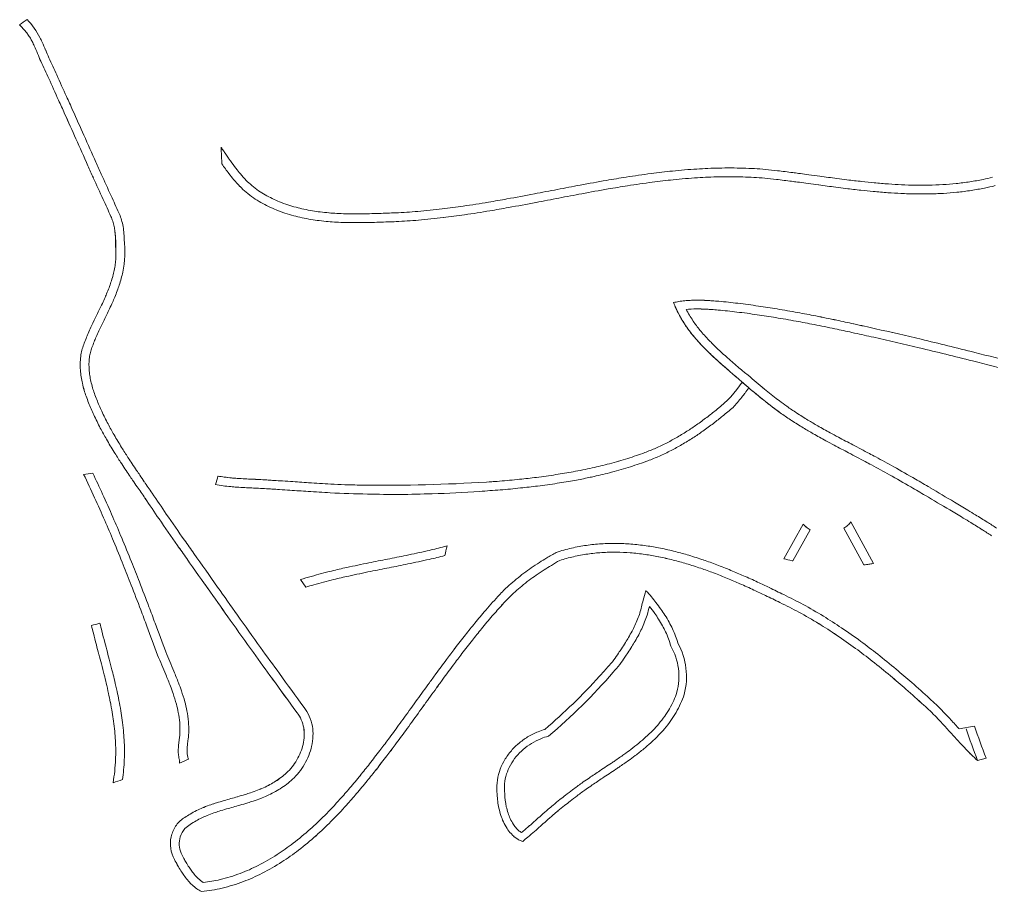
# Model space of a CAD drawing. Header units: millimetres. Extents: x 2241 to 3247, y -916 to -339.
# Drawn here: x 2241 to 2884, y -916 to -339 of the extents above; entities that cross this region are included whole.
import ezdxf

# ---------------------------------------------------------------- set-up
doc = ezdxf.new("R2010")
doc.units = ezdxf.units.MM
doc.layers.add('EDGE', color=18, linetype='Continuous', lineweight=0, true_color=0x000000)

msp = doc.modelspace()

# ---------------------------------------------------------------- linework, layer by layer
at = {"layer": 'EDGE', "lineweight": 0}
for p, q in [((2245.14, -346.86), (2241.09, -342.63)), ((2304.28, -479.16), (2304.66, -482.96)), ((2304.66, -482.96), (2304.9, -497)), ((2872.9, -806.54), (2862.88, -808.4)), ((2875.14, -829.34), (2880.8, -827.88))]:
    msp.add_line(p, q, dxfattribs=at)
at = {"layer": 'EDGE'}
for p, q in [((2770.78, -442.74), (2761.81, -441.53)), ((2761.5, -447.34), (2770, -448.49)), ((2720.99, -572.69), (2723.26, -574.4)), ((2741.87, -589.78), (2744.06, -591.44)), ((2759.67, -672.89), (2746.9, -695.82)), ((2806.31, -699.04), (2791.27, -671.49)), ((2764.41, -676.72), (2752.96, -697.27)), ((2800, -700), (2786.73, -675.7)), ((2427.16, -709.67), (2430.69, -714.64)), ((2347.12, -829.3), (2347.06, -831.11))]:
    msp.add_line(p, q, dxfattribs=at)
at = {"layer": 'EDGE', "lineweight": 0}
for centre, radius, start, end in [((2047.36, -67.73), 336.3, 305.17316, 306.23398), ((2208.93, -374.43), 51.39, 27.13266, 43.60181), ((2221.08, -366.64), 31.14, 34.57283, 39.4147), ((2214.38, -371.25), 39.27, 30.26151, 34.57283), ((2214.38, -371.25), 39.28, 30.26044, 34.57221), ((2208.93, -374.43), 45.59, 27.13266, 30.26151), ((2208.93, -374.44), 45.59, 27.13191, 30.26044), ((2186.69, -385.83), 70.58, 24.6181, 27.13266), ((2186.68, -385.83), 70.59, 24.61763, 27.13191), ((2186.69, -385.83), 76.38, 24.6181, 27.13266), ((2138.9, -407.73), 123.14, 22.01835, 24.6181), ((2138.89, -407.73), 123.16, 22.01841, 24.61763), ((2138.9, -407.73), 128.94, 22.01835, 24.6181), ((2390.18, -306.08), 142.11, 202.02865, 204.18874), ((2389.2, -306.51), 146.85, 202.01835, 204.19833), ((2389.2, -306.51), 146.84, 202.01841, 204.19833), ((-122.42, -1464), 2618.67, 24.49807, 24.77336), ((-122.42, -1464), 2624.47, 24.49807, 24.77228), ((-1395.32, -2044.04), 4017.5, 24.27582, 24.49807), ((-1395.3, -2044.03), 4017.48, 24.27582, 24.49807), ((-1395.3, -2044.03), 4023.28, 24.27582, 24.49807), ((-2191.18, -2402.98), 4890.56, 24.15966, 24.27582), ((-2191.14, -2402.96), 4890.51, 24.15966, 24.27582), ((-2191.14, -2402.96), 4896.31, 24.15966, 24.27582), ((-12850.66, -7184.52), 16573.35, 24.096565, 24.159662), ((-12850.55, -7184.48), 16573.23, 24.096565, 24.159663), ((-12850.55, -7184.48), 16579.03, 24.096565, 24.159663), ((25929.09, 10159.71), 25908.31, 204.096565, 204.139586), ((25929.29, 10159.8), 25908.53, 204.096565, 204.139585), ((25929.29, 10159.8), 25902.73, 204.096565, 204.139585), ((7026.37, 1688.43), 5194.17, 204.13959, 204.23567), ((7026.4, 1688.45), 5194.21, 204.13959, 204.23567), ((7026.4, 1688.45), 5188.41, 204.13959, 204.23567), ((6350.35, 1384.11), 4452.82, 204.23567, 204.43788), ((6350.37, 1384.12), 4452.84, 204.23567, 204.43788), ((6350.37, 1384.12), 4447.04, 204.23567, 204.43788), ((4840.17, 697.86), 2788.23, 204.43788, 204.69396), ((4840.17, 697.86), 2794.02, 204.43788, 204.69316), ((2274.13, -481.55), 30.08, 17.55877, 23.89047), ((2274.13, -481.55), 35.88, 17.5579, 23.95823), ((2267.75, -483.57), 36.77, 11.83278, 17.55877), ((2267.75, -483.57), 36.77, 11.83126, 17.5579), ((2262.48, -484.68), 42.16, 7.51956, 11.83278), ((2262.47, -484.68), 42.16, 7.51891, 11.83126), ((2267.75, -483.57), 42.57, 11.83126, 17.5579), ((2262.47, -484.68), 47.96, 0.28777, 11.83126), ((2243.54, -487.18), 61.27, 3.94167, 7.51891), ((2229.31, -488.16), 75.53, 1.77855, 3.94167), ((2143.51, -490.82), 161.37, 0.29874, 1.77855), ((2242.41, -492.27), 68.47, 348.22727, 6.57047), ((1883, -492.18), 421.88, 359.8221, 0.29874), ((2527.21, -494.18), 222.33, 179.8221, 180.72655), ((2242.41, -492.27), 62.68, 348.22542, 352.0401), ((2242.41, -492.27), 62.68, 348.22727, 352.04108), ((2248.19, -493.08), 56.84, 352.0401, 356.04595), ((2238.07, -491.36), 67.11, 344.90631, 348.22542), ((2238.07, -491.37), 67.11, 344.90836, 348.22727), ((2238.07, -491.37), 72.91, 344.90836, 348.22727), ((2216.2, -484.95), 89.91, 339.46428, 341.87611), ((2216.21, -484.96), 89.9, 339.46611, 341.87826), ((2225.13, -487.87), 80.52, 341.87611, 344.90631), ((2225.13, -487.88), 80.51, 341.87826, 344.90836), ((2225.13, -487.88), 86.31, 341.87826, 344.90836), ((2168.89, -466.4), 140.74, 335.91409, 337.37249), ((2168.86, -466.38), 140.77, 335.91298, 337.37098), ((2188.62, -474.62), 119.36, 337.37098, 339.46428), ((2188.65, -474.63), 119.33, 337.37249, 339.46611), ((2188.65, -474.63), 125.13, 337.37249, 339.46611), ((2216.21, -484.96), 95.7, 339.46611, 341.87826), ((2088.89, -430.63), 228.37, 334.76922, 335.91409), ((2088.81, -430.6), 228.46, 334.76851, 335.91298), ((2088.89, -430.63), 234.17, 334.76922, 335.91409), ((2168.89, -466.4), 146.53, 335.91409, 337.37249), ((2686.24, -578.92), 53.97, 99.34497, 103.18629), ((2737.47, -502.03), 68.04, 200.96219, 208.02904), ((3135.76, -317.96), 506.68, 204.28843, 204.76734), ((2687.81, -588.48), 63.66, 95.80807, 99.34497), ((2687.81, -588.48), 63.66, 95.80721, 99.3445), ((2688.49, -595.14), 70.36, 92.92425, 95.80807), ((2688.49, -595.15), 70.36, 92.92343, 95.80721), ((2689.5, -614.86), 90.1, 90.37594, 92.92425), ((2689.5, -614.87), 90.1, 90.37518, 92.92343), ((2689.59, -628.68), 103.92, 88.49182, 90.37594), ((2689.59, -628.69), 103.93, 88.49134, 90.37518), ((2688.32, -676.61), 151.87, 86.93326, 88.49182), ((2688.32, -676.63), 151.88, 86.93303, 88.49134), ((2686.48, -710.97), 186.28, 86.01376, 86.93326), ((2686.48, -710.99), 186.29, 86.01367, 86.93303), ((2669.31, -957.36), 433.26, 85.41085, 86.01376), ((2669.31, -957.38), 433.28, 85.41085, 86.01367), ((2656.65, -1023.05), 499.81, 83.11468, 84.56613), ((2656.65, -1023.05), 499.81, 83.11488, 84.56613), ((2646.62, -1106.13), 583.49, 81.77134, 83.11468), ((2646.62, -1106.11), 583.47, 81.77172, 83.11488), ((1895.57, -339.53), 442.08, 333.71292, 334.76851), ((1895.84, -339.67), 441.77, 333.71281, 334.76922), ((1895.84, -339.67), 447.57, 333.71281, 334.76922), ((2790.24, -477.38), 126.16, 204.76734, 205.72712), ((2770.92, -486.68), 104.71, 205.72712, 207.65927), ((2689.5, -614.87), 84.31, 90.37518, 94.89398), ((2749.01, -495.88), 75.32, 207.6736, 214.3105), ((2689.59, -628.69), 98.13, 89.17405, 90.37518), ((2689.59, -628.69), 98.13, 88.49134, 89.17405), ((2688.32, -676.63), 146.08, 86.93303, 88.49134), ((2686.48, -710.99), 180.49, 86.01367, 86.93303), ((2669.31, -957.38), 427.48, 85.41658, 86.01367), ((2656.65, -1023.05), 494.01, 83.11468, 84.56117), ((2646.62, -1106.13), 577.69, 81.77134, 83.11468), ((2639.05, -1158.45), 636.36, 80.64655, 81.77172), ((2639.05, -1158.48), 636.38, 80.64615, 81.77134), ((2615.58, -1300.92), 780.75, 79.63075, 80.64655), ((2615.57, -1300.98), 780.8, 79.63035, 80.64615), ((2598.28, -1395.48), 876.88, 78.83315, 79.63075), ((2598.27, -1395.55), 876.95, 78.83288, 79.63035), ((2595.42, -685.23), 338.5, 153.71292, 155.09154), ((2595.54, -685.29), 338.63, 153.71281, 155.091), ((2595.54, -685.29), 332.83, 153.71281, 155.091), ((2749.01, -495.88), 81.12, 208.02904, 214.50052), ((2737.21, -504.35), 66.65, 207.65927, 210.08106), ((2736.05, -505.02), 65.32, 210.08106, 214.11208), ((2749.01, -495.88), 75.32, 214.3105, 214.50052), ((2758.01, -489.7), 86.25, 214.50052, 219.5059), ((2639.05, -1158.48), 630.59, 80.64615, 81.77134), ((2615.57, -1300.98), 775, 79.63035, 80.64615), ((2598.27, -1395.55), 871.15, 78.83288, 79.63035), ((2540.42, -1688.59), 1175.65, 78.14432, 78.83315), ((2540.4, -1688.68), 1175.73, 78.14417, 78.83288), ((2496.03, -1900.06), 1391.73, 77.67223, 78.14432), ((2496.01, -1900.16), 1391.83, 77.67217, 78.14417), ((2404.14, -598.15), 128.32, 156.40023, 158.02349), ((2404.15, -598.15), 128.33, 156.39963, 158.02291), ((2467.47, -625.81), 197.42, 155.09154, 156.40023), ((2467.5, -625.83), 197.46, 155.091, 156.39963), ((2467.5, -625.83), 191.66, 155.091, 156.39963), ((2749.81, -495.7), 81.93, 214.11208, 217.71102), ((2758.01, -489.7), 92.05, 214.50052, 219.5059), ((2758.64, -488.87), 93.1, 217.71102, 220.47965), ((2786.41, -466.29), 123.05, 219.5059, 223.73616), ((2540.4, -1688.68), 1169.94, 78.14417, 78.83288), ((2496.01, -1900.16), 1386.03, 77.67217, 78.14417), ((2293.19, -2828.21), 2335.98, 77.62519, 77.67217), ((2293.19, -2828.21), 2341.78, 77.3083, 77.67217), ((2293.2, -2828.15), 2341.71, 77.3083, 77.67223), ((2293.19, -2828.21), 2335.98, 77.30834, 77.62519), ((2265.87, -2941.81), 2458.61, 76.54921, 77.26894), ((2265.87, -2941.8), 2458.59, 76.54931, 77.26894), ((2387.24, -591.33), 110.1, 158.02291, 160.28101), ((2387.24, -591.32), 110.09, 158.02349, 160.28135), ((2387.24, -591.33), 104.3, 158.02291, 160.28101), ((2404.15, -598.15), 122.53, 156.39963, 158.02291), ((2786.41, -466.29), 128.85, 219.5059, 223.73616), ((2784.01, -467.22), 126.45, 220.47965, 222.85521), ((2800.39, -452.02), 148.79, 222.85521, 225.4736), ((2806.3, -447.25), 150.58, 223.73616, 226.48548), ((2265.87, -2941.8), 2452.79, 76.54931, 77.26889), ((2036.44, -3901.08), 3444.93, 75.94137, 76.54931), ((2036.38, -3901.33), 3445.19, 75.94121, 76.54921), ((2321.94, -567.01), 40.6, 166.86856, 173.02211), ((2321.94, -567.01), 40.6, 166.86856, 173.02401), ((2363.38, -582.77), 84.74, 160.28135, 162.8549), ((2321.94, -567.01), 34.8, 167.19613, 173.02401), ((2363.38, -582.77), 78.94, 160.28101, 162.70435), ((2806.3, -447.25), 156.38, 223.73616, 226.48548), ((2859.51, -391.92), 233.11, 225.4736, 227.56548), ((2891.73, -357.27), 274.66, 226.48548, 228.53836), ((2036.44, -3901.08), 3439.13, 75.94137, 76.54931), ((1860.1, -4605.28), 4170.87, 75.55707, 75.94137), ((1859.99, -4605.71), 4171.31, 75.55697, 75.94121), ((2326.19, -567.54), 44.89, 173.02211, 178.87419), ((2326.2, -567.54), 44.89, 173.02401, 178.87777), ((2326.2, -567.54), 39.09, 173.02401, 178.87777), ((2891.73, -357.27), 280.46, 226.48548, 228.53836), ((2888.76, -359.92), 276.46, 227.56548, 228.58592), ((2964.78, -274.59), 384.99, 228.53836, 229.05886), ((3263.67, 69.95), 841.1, 229.05886, 229.41243), ((1860.1, -4605.28), 4165.07, 75.55707, 75.94137), ((2329.36, -567.6), 48.06, 178.87419, 183.99561), ((2329.37, -567.6), 48.06, 178.87777, 183.99874), ((2337.63, -567.02), 56.34, 183.99561, 188.72528), ((2337.63, -567.02), 56.35, 183.99874, 188.72798), ((2329.37, -567.6), 42.26, 178.87777, 183.99874), ((2337.63, -567.02), 50.55, 183.99874, 188.72798), ((3519.75, 355.44), 1230.33, 228.58592, 229.06962), ((2964.78, -274.59), 390.79, 228.53836, 229.05886), ((3263.67, 69.95), 846.9, 229.05886, 229.41243), ((4326.84, 1310.92), 2475.22, 229.41243, 229.51377), ((2063.69, -1340.18), 1010.49, 49.42234, 49.51377), ((2342.74, -566.24), 61.51, 188.72528, 192.70181), ((2342.74, -566.23), 61.52, 188.72798, 192.70379), ((2342.74, -566.23), 55.72, 188.72798, 192.70379), ((2354.79, -563.52), 68.07, 192.70379, 196.33196), ((2655.76, -537.3), 75.98, 308.26209, 326.77622), ((4326.84, 1310.92), 2481.02, 229.41243, 229.51377), ((5779, 2960.8), 4678.83, 229.06962, 229.158), ((3255.09, 41.15), 819.49, 229.158, 229.36917), ((3053.66, -195.43), 508.77, 228.91702, 230.52515), ((3053.66, -195.43), 502.77, 228.91702, 230.52515), ((2354.79, -563.52), 73.86, 192.70181, 196.3306), ((2354.79, -563.52), 73.87, 192.70379, 196.33196), ((2361.78, -561.47), 81.15, 196.3306, 199.33848), ((2361.78, -561.47), 81.15, 196.33196, 199.33909), ((2361.78, -561.47), 75.35, 196.33196, 199.33909), ((2535.3, -450.36), 230.28, 323.85329, 324.91312), ((3188.79, -36.12), 717.67, 229.36917, 229.82653), ((3012.59, -244.82), 444.55, 229.82653, 230.40764), ((2947.4, -323.64), 336.26, 230.40764, 232.32198), ((2377.92, -555.81), 98.25, 199.33848, 202.07195), ((2377.92, -555.81), 98.25, 199.33909, 202.07195), ((2377.92, -555.81), 92.45, 199.33909, 202.07677), ((2438.63, -531.67), 157.79, 201.9145, 204.97472), ((2645.17, -531.34), 93.78, 319.25501, 322.09635), ((2630.1, -519.61), 112.88, 322.09635, 323.85329), ((2947.4, -323.64), 342.26, 230.40764, 232.32198), ((2935.96, -338.34), 323.64, 230.52515, 231.57315), ((2866.87, -428.16), 204.31, 233.05026, 234.74368), ((2438.63, -531.67), 163.59, 201.91736, 204.97472), ((2470.48, -516.83), 192.92, 204.97472, 207.74863), ((2545.94, -404.2), 248.52, 307.38526, 309.14052), ((2545.94, -404.21), 248.51, 307.38515, 309.14047), ((2506.03, -355.17), 317.54, 309.14047, 310.75414), ((2664.54, -548.03), 68.21, 315.6575, 319.25501), ((2906.61, -375.33), 276.42, 231.57315, 233.05026), ((2868.94, -425.25), 213.88, 232.32198, 234.74368), ((2866.87, -428.16), 210.31, 233.05026, 234.74368), ((2866.51, -428.68), 203.68, 234.74368, 236.93415), ((2470.48, -516.83), 198.72, 204.97472, 207.74863), ((2560.04, -422.66), 225.29, 305.24115, 307.38526), ((2560.04, -422.66), 225.29, 305.24091, 307.38515), ((2545.94, -404.21), 254.31, 307.38515, 309.14047), ((2866.51, -428.68), 209.68, 234.74368, 236.93415), ((2900.17, -376.98), 271.37, 236.93415, 238.85957), ((2900.17, -376.98), 265.37, 236.93415, 238.85957), ((2922.92, -339.32), 309.37, 238.85957, 240.25333), ((2492, -505.51), 223.04, 207.74863, 209.93171), ((2492, -505.51), 217.24, 207.74863, 209.93171), ((2589.18, -464.92), 173.95, 300.14294, 302.89643), ((2589.18, -464.92), 173.95, 300.14256, 302.89604), ((2581.33, -452.8), 188.39, 302.89643, 305.24115), ((2581.33, -452.8), 188.39, 302.89604, 305.24091), ((2560.04, -422.66), 231.08, 305.24091, 307.38515), ((2922.92, -339.32), 315.37, 238.85957, 240.25333), ((3004.6, -196.4), 473.99, 240.25333, 241.38308), ((2558.45, -467.25), 299.72, 209.93171, 211.81494), ((2558.45, -467.25), 299.72, 209.93177, 211.81504), ((2558.45, -467.25), 293.92, 209.93171, 211.81494), ((2600.85, -485.02), 150.71, 297.18465, 300.14294), ((2600.85, -485.02), 150.7, 297.18431, 300.14256), ((2589.18, -464.92), 179.75, 300.14256, 302.89604), ((2581.33, -452.8), 194.19, 302.89604, 305.24091), ((3004.6, -196.4), 479.99, 240.25333, 241.38308), ((3057.24, -99.91), 583.9, 241.38308, 241.99124), ((3615.75, 950.1), 1773.2, 241.99124, 242.34142), ((2605.9, -437.81), 349.75, 211.81494, 213.10218), ((2610.77, -506.16), 127.35, 290.297, 293.83181), ((2605.02, -493.14), 141.57, 293.83199, 297.18465), ((2605.02, -493.15), 141.57, 293.83181, 297.18431), ((2600.85, -485.02), 156.5, 297.18431, 300.14256), ((3057.24, -99.91), 589.9, 241.38308, 241.99124), ((3615.75, 950.1), 1779.2, 241.99124, 242.34142), ((783.97, -4453.13), 4327.11, 62.1778, 62.34142), ((2605.9, -437.81), 355.55, 211.81494, 213.10218), ((2605.9, -437.81), 355.56, 211.81504, 213.10224), ((2809.14, -305.31), 592.37, 213.10218, 214.0946), ((2562.57, -372.3), 269.65, 284.81593, 287.51184), ((2562.58, -372.31), 269.65, 284.81614, 287.51196), ((2572.63, -404.16), 236.25, 287.51196, 290.39207), ((2610.77, -506.16), 133.15, 290.29908, 293.83181), ((2605.02, -493.15), 147.37, 293.83181, 297.18431), ((783.97, -4453.13), 4321.11, 62.1778, 62.34142), ((2496.04, -1208.94), 658.87, 61.75688, 62.1778), ((2441.91, -1309.71), 773.27, 60.75283, 61.75688), ((2809.14, -305.31), 598.17, 213.10218, 214.0946), ((2809.15, -305.31), 598.18, 213.10224, 214.09463), ((2545.11, -297.51), 346.47, 280.38266, 282.50241), ((2545.11, -297.51), 346.46, 280.38284, 282.50261), ((2557.15, -351.79), 290.87, 282.50241, 284.81593), ((2557.15, -351.79), 290.86, 282.50261, 284.81614), ((2562.57, -372.3), 275.45, 284.81593, 287.51184), ((2572.63, -404.16), 242.04, 287.51184, 290.39094), ((2496.04, -1208.94), 652.87, 61.75688, 62.1778), ((2441.91, -1309.71), 767.27, 60.75283, 61.75688), ((2259, -1636.35), 1147.63, 59.92971, 60.75283), ((2981.16, -188.87), 805.89, 214.0946, 214.37115), ((2981.17, -188.86), 805.91, 214.09463, 214.37117), ((2981.16, -188.87), 800.09, 214.0946, 214.37115), ((3543.74, 195.92), 1481.69, 214.37115, 214.57471), ((3739.89, -1074.21), 1434.32, 162.43002, 162.65977), ((2395.18, -499.75), 143.3, 260.88265, 266.03098), ((2388.45, -555.88), 86.75, 259.40467, 262.15693), ((2392.86, -523.87), 119.06, 262.15693, 264.50619), ((2395.18, -499.75), 143.29, 264.50619, 266.03083), ((2403.97, -373.1), 270.25, 266.03098, 267.14112), ((2403.97, -373.12), 270.23, 266.03083, 267.14103), ((2416.84, -115.33), 528.34, 267.14112, 267.63176), ((2416.84, -115.41), 528.26, 267.14103, 267.63175), ((2362.71, -1424.19), 781.64, 87.30012, 87.63176), ((2362.71, -1424.32), 781.77, 87.30016, 87.63175), ((2492.83, 120.52), 767.9, 274.93164, 275.92498), ((2492.83, 120.52), 767.9, 274.93164, 275.92501), ((2515.52, -98.05), 548.15, 275.92498, 277.10069), ((2515.52, -98.05), 548.15, 275.92501, 277.10075), ((2523.79, -164.5), 481.19, 277.10069, 278.64718), ((2523.79, -164.51), 481.18, 277.10075, 278.64729), ((2538.69, -262.46), 382.1, 278.64718, 280.38266), ((2538.69, -262.47), 382.09, 278.64729, 280.38284), ((2545.11, -297.51), 352.27, 280.38266, 281.93395), ((2545.11, -297.51), 352.27, 281.93395, 282.50241), ((2557.15, -351.79), 296.67, 282.50241, 284.81593), ((2259, -1636.35), 1141.63, 59.92971, 60.75283), ((2130.03, -1859.11), 1405.03, 59.47326, 59.92971), ((3543.74, 195.92), 1487.49, 214.37115, 214.57471), ((3543.76, 195.94), 1487.51, 214.37117, 214.57471), ((4621.25, 938.54), 2796.11, 214.57471, 214.66871), ((4621.29, 938.58), 2796.17, 214.57471, 214.66871), ((4621.25, 938.54), 2790.31, 214.57471, 214.66871), ((-1755.96, -3472.09), 4963.55, 34.61513, 34.66871), ((2388.45, -555.88), 92.55, 258.97289, 262.15693), ((2392.86, -523.87), 124.86, 262.15693, 264.50619), ((2395.18, -499.75), 149.09, 264.50619, 266.03083), ((2403.97, -373.12), 276.03, 266.03083, 267.14103), ((2416.84, -115.41), 534.06, 267.14103, 267.63175), ((2362.71, -1424.32), 775.97, 87.30016, 87.63175), ((2384.38, -964.66), 315.8, 86.34988, 87.30016), ((2384.38, -964.65), 321.59, 86.34984, 87.30012), ((2384.38, -964.66), 321.6, 86.34988, 87.30016), ((2394.92, -799.41), 150.21, 84.95167, 86.34988), ((2394.92, -799.41), 156.01, 84.98549, 86.34988), ((2353.82, -1608.51), 966.07, 86.45663, 86.75181), ((2295.4, -2551.99), 1911.35, 86.24679, 86.45663), ((2295.4, -2552.01), 1911.38, 86.24678, 86.45663), ((2148.18, -4796.26), 4160.45, 86.16431, 86.24679), ((2148.16, -4796.46), 4160.65, 86.16431, 86.24678), ((2692.19, 3317.84), 3971.87, 266.16431, 266.2507), ((2692.18, 3317.62), 3971.65, 266.16431, 266.25071), ((2524.66, 761.41), 1409.96, 266.2507, 266.84528), ((2524.66, 761.41), 1409.96, 266.25071, 266.84526), ((2478.58, -74.74), 572.54, 266.84528, 267.77834), ((2474.43, -181.58), 465.62, 267.77834, 269.39375), ((2480.98, 514.7), 1161.92, 269.43424, 273.41772), ((2616.31, -1487.8), 845.22, 93.89811, 94.48239), ((2616.31, -1487.79), 845.21, 93.89811, 94.36186), ((2492.83, 120.52), 773.7, 274.92776, 275.92498), ((2515.52, -98.05), 553.95, 275.92498, 277.10069), ((2523.79, -164.5), 486.98, 277.10069, 278.64718), ((2538.69, -262.46), 387.9, 278.64718, 280.38266), ((2130.03, -1859.11), 1399.03, 59.47326, 59.92971), ((839.8, -4047.16), 3945.16, 59.20124, 59.47326), ((-1755.96, -3472.09), 4957.75, 34.61569, 34.66871), ((-1755.93, -3472.07), 4957.72, 34.61569, 34.66871), ((3360.96, 34.62), 1245.59, 213.6585, 214.42489), ((3360.95, 34.61), 1245.59, 213.6585, 214.42485), ((3360.95, 34.61), 1239.79, 213.65626, 214.42485), ((2353.82, -1608.51), 960.27, 86.45663, 86.75718), ((2295.4, -2552.01), 1905.58, 86.24678, 86.45663), ((2148.16, -4796.46), 4154.85, 86.16431, 86.24678), ((2692.18, 3317.62), 3977.45, 266.16431, 266.25071), ((2524.66, 761.41), 1415.75, 266.25071, 266.84526), ((2478.58, -74.73), 578.35, 266.84526, 269.28583), ((2489.67, -39.02), 614.28, 268.29287, 272.29057), ((2499.41, -12.83), 640.16, 271.32569, 274.1392), ((2418.14, 1110.24), 1766.16, 274.1392, 274.36186), ((2616.31, -1487.79), 839.41, 93.89455, 94.36186), ((839.8, -4047.16), 3939.16, 59.20124, 59.47326), ((1598.93, -2773.63), 2462.54, 58.95713, 59.20124), ((4002.01, 473.96), 2016.95, 214.42485, 215.02622), ((1598.93, -2773.63), 2456.54, 58.95713, 59.20124), ((2476.9, -1314.93), 754.01, 58.51653, 58.95713), ((2476.9, -1314.93), 760.01, 58.51653, 58.95713), ((2548.47, -1198.06), 622.96, 57.68101, 58.51653), ((4002.01, 473.96), 2022.75, 214.42485, 215.02622), ((4002.09, 474.02), 2022.85, 214.42489, 215.02628), ((2548.47, -1198.06), 616.96, 57.68101, 58.51653), ((2663.1, -1016.87), 408.56, 56.64664, 57.68101), ((2663.1, -1016.87), 402.56, 56.64664, 57.68101), ((4195.72, 609.73), 2259.3, 215.02628, 215.29812), ((4195.58, 609.63), 2259.13, 215.02622, 215.2981), ((4195.58, 609.63), 2253.34, 215.02622, 215.2981), ((2427.64, -323.69), 376.27, 282.79425, 284.36651), ((2535.4, -736.4), 50.31, 102.9411, 106.62503), ((2866.3, -774.75), 353.15, 165.6745, 166.74589), ((2633.6, -807.34), 121.56, 98.1564, 102.89298), ((2634.07, -810.56), 124.82, 93.67249, 98.1564), ((2634.73, -820.87), 135.14, 89.37143, 93.67249), ((2634.65, -828.02), 142.29, 85.50523, 89.37143), ((2633.2, -846.48), 160.81, 81.87736, 85.50523), ((2631.57, -857.89), 172.33, 78.73243, 81.87736), ((14197.69, 7691.03), 14508.47, 215.298104, 215.405453), ((2224.29, 631.05), 1352.48, 281.10092, 281.6299), ((2354.48, -1.52), 706.64, 281.6299, 282.79425), ((2427.64, -323.69), 382.07, 282.79425, 284.38424), ((2738.11, -940.44), 286.36, 119.68205, 121.12118), ((2632.98, -804.6), 118.75, 102.89298, 107.98725), ((2632.98, -804.6), 112.95, 102.89175, 107.68818), ((2632.98, -804.6), 112.95, 102.89298, 107.68818), ((2633.6, -807.34), 115.76, 98.1564, 102.89298), ((2634.07, -810.56), 119.02, 93.67249, 98.1564), ((2634.73, -820.87), 129.35, 89.37143, 93.67249), ((2634.65, -828.02), 136.5, 85.50523, 89.37143), ((2633.2, -846.49), 155.02, 81.87495, 85.5027), ((2633.2, -846.48), 155.01, 81.87736, 85.50523), ((2631.57, -857.89), 166.54, 78.73243, 81.87736), ((2631.57, -857.9), 166.55, 78.73029, 81.87495), ((2626.06, -885.55), 194.74, 75.82422, 78.73243), ((2626.05, -885.57), 194.76, 75.82234, 78.73029), ((2626.06, -885.55), 200.54, 75.82422, 78.73243), ((2621.89, -902.04), 217.55, 73.36548, 75.82422), ((2610.01, -941.82), 259.07, 71.11731, 73.36548), ((14199.15, 7692.07), 14516.06, 215.298125, 215.405371), ((14197.69, 7691.03), 14514.27, 215.298104, 215.405371), ((2651.4, -1585.44), 904.76, 101.41366, 102.3592), ((2928.15, -2956.26), 2303.24, 101.10092, 101.41366), ((2224.33, 630.83), 1358.04, 281.10095, 281.62999), ((2224.29, 631.05), 1358.27, 281.10092, 281.6299), ((2354.49, -1.56), 712.4, 281.62999, 282.79432), ((2354.48, -1.52), 712.44, 281.6299, 282.79425), ((2689.66, -861.39), 193.64, 122.63965, 124.57192), ((2702.17, -880.91), 216.83, 121.12118, 122.63965), ((2702.17, -880.92), 211.03, 121.12111, 122.6395), ((2702.17, -880.91), 211.03, 121.12118, 122.63965), ((2738.11, -940.44), 280.56, 119.80425, 121.12111), ((2738.11, -940.44), 280.56, 119.80425, 121.12118), ((2621.89, -902.04), 211.75, 73.36548, 75.82422), ((2621.89, -902.05), 211.77, 73.36411, 75.82234), ((2610.01, -941.82), 253.27, 71.11731, 73.36548), ((2610, -941.83), 253.28, 71.11639, 73.36411), ((2601.86, -965.65), 284.25, 69.26153, 71.11731), ((2579.1, -1025.75), 348.52, 67.58879, 69.26153), ((2504.31, -952.75), 255.03, 105.94517, 107.60999), ((2532.55, -1051.6), 357.83, 103.72849, 105.94517), ((2550.74, -1126.04), 434.47, 102.3592, 103.72849), ((2550.75, -1126.07), 428.69, 102.35897, 103.72819), ((2550.74, -1126.04), 428.67, 102.3592, 103.72849), ((2651.44, -1585.59), 899.12, 101.41353, 102.35897), ((2651.4, -1585.44), 898.97, 101.41366, 102.3592), ((2928.36, -2957.29), 2298.49, 101.10095, 101.41353), ((2928.15, -2956.26), 2297.44, 101.10092, 101.41366), ((2661.65, -821.62), 144.99, 126.71692, 129.29602), ((2669.57, -832.23), 158.23, 124.57192, 126.71692), ((2669.57, -832.23), 152.43, 124.57163, 126.71649), ((2669.57, -832.23), 152.43, 124.57192, 126.71692), ((2689.67, -861.39), 187.84, 122.6395, 124.57163), ((2689.66, -861.39), 187.84, 122.63965, 124.57192), ((2601.86, -965.65), 278.45, 69.26153, 71.11731), ((2601.85, -965.66), 278.47, 69.26095, 71.11639), ((2579.1, -1025.76), 342.73, 67.5885, 69.26095), ((2579.1, -1025.75), 342.72, 67.58879, 69.26153), ((2563.59, -1063.37), 389.21, 66.26175, 67.58879), ((2516.55, -1170.33), 506.06, 65.1, 66.26175), ((5061.33, 1168.09), 3288.44, 214.89162, 214.99682), ((2504.31, -952.75), 249.23, 105.94517, 107.18172), ((2532.56, -1051.61), 352.05, 103.72819, 105.94498), ((2643.01, -799.46), 116.03, 132.09382, 135.3175), ((2648.41, -805.44), 124.08, 129.29602, 132.09382), ((2648.41, -805.44), 118.28, 129.29558, 132.09339), ((2648.41, -805.44), 118.28, 129.29602, 132.09382), ((2661.66, -821.62), 139.19, 126.71649, 129.29558), ((2661.65, -821.62), 139.19, 126.71692, 129.29602), ((2563.58, -1063.38), 383.42, 66.26159, 67.5885), ((2563.59, -1063.37), 383.41, 66.26175, 67.58879), ((2516.55, -1170.33), 500.26, 65.1, 66.26175), ((2482.67, -1243.33), 586.53, 64.26346, 65.1), ((5061.33, 1168.09), 3288.44, 214.99682, 215.39338), ((5061.33, 1168.1), 3288.44, 214.99682, 215.39339), ((5061.33, 1168.1), 3282.64, 214.99646, 215.39339), ((2859.73, -996.35), 408.8, 137.37403, 139.33578), ((2634.12, -790.66), 103.51, 135.3175, 136.57318), ((2643.01, -799.46), 110.23, 132.09339, 135.31727), ((2643.01, -799.46), 110.23, 132.09382, 135.3175), ((2847.88, -776.05), 201.03, 162.91374, 164.80386), ((2529.12, -830.91), 170.31, 40.1465, 41.98086), ((2482.67, -1243.33), 580.73, 64.26346, 65.1), ((2344.93, -1529.04), 897.92, 63.59072, 64.26346), ((2342.29, -1534.57), 909.84, 63.59775, 64.26477), ((2634.11, -957.68), 263.41, 61.518, 64.65277), ((2859.74, -996.35), 403.01, 137.91125, 139.33597), ((2859.73, -996.35), 403.01, 137.91125, 139.33578), ((2634.12, -790.66), 97.71, 135.3175, 138.74143), ((2992.35, -815.29), 350.74, 164.80386, 166.2348), ((2558.15, -806.42), 132.33, 38.06543, 40.1465), ((2569.15, -797.81), 118.36, 35.45103, 38.06543), ((2634.11, -957.68), 257.61, 61.518, 64.67246), ((2616.48, -990.17), 300.38, 58.56816, 61.518), ((5975.46, 1817.57), 4404, 215.39339, 215.73584), ((2921.75, -1049.63), 490.57, 139.33578, 140.63463), ((2585.25, -709.42), 70.12, 337.8722, 341.35159), ((2587.55, -784.7), 95.77, 32.54452, 35.45103), ((2595.21, -779.82), 86.69, 28.99522, 32.54452), ((2616.48, -990.17), 294.57, 58.56859, 61.51823), ((2616.48, -990.17), 294.58, 58.56816, 61.518), ((5975.42, 1817.55), 4409.76, 215.39338, 215.73583), ((5975.46, 1817.57), 4409.8, 215.39339, 215.73584), ((2963.56, -1083.92), 544.64, 140.63463, 141.67819), ((2921.77, -1049.64), 484.79, 139.33597, 140.63497), ((2921.75, -1049.63), 484.77, 139.33578, 140.63463), ((2573.83, -704.77), 82.45, 334.66356, 337.8722), ((2608.2, -772.62), 71.83, 25.09608, 28.99522), ((2604.38, -1009.97), 317.78, 56.03612, 58.56859), ((2604.38, -1009.98), 317.78, 56.03567, 58.56816), ((2604.38, -1009.98), 323.58, 56.03567, 58.56816), ((3090.96, -1184.62), 707.03, 141.67819, 142.59297), ((2963.58, -1083.94), 538.87, 140.63497, 141.67853), ((2963.56, -1083.92), 538.84, 140.63463, 141.67819), ((2543.34, -689.04), 116.77, 329.73095, 332.04382), ((2566.09, -701.11), 91.02, 332.04382, 334.66356), ((2613.61, -770.08), 65.87, 20.46555, 25.09608), ((2571.2, -1059.22), 382.96, 53.7111, 56.03567), ((3091.01, -1184.66), 701.29, 141.67853, 142.59329), ((3090.96, -1184.62), 701.23, 141.67819, 142.59297), ((2471.73, -644.99), 200.85, 326.64333, 328.03438), ((2527.57, -679.83), 135.02, 328.03438, 329.73095), ((2622.29, -766.84), 56.59, 15.46988, 20.46555), ((2636.55, -773.91), 45.98, 345.23436, 28.8151), ((2571.21, -1059.21), 377.15, 53.71155, 56.03612), ((2571.2, -1059.22), 377.16, 53.7111, 56.03567), ((2549.11, -1089.3), 420.28, 51.79227, 53.7111), ((6635.83, 2292.72), 5223.34, 215.73583, 215.97), ((6635.89, 2292.77), 5223.42, 215.73584, 215.97), ((6635.89, 2292.77), 5217.62, 215.73584, 215.97), ((3182.7, -1254.78), 822.53, 142.59297, 143.24973), ((3182.77, -1254.83), 816.81, 142.59329, 143.24997), ((3182.7, -1254.78), 816.73, 142.59297, 143.24973), ((2106.73, -398.22), 641.44, 325.36632, 325.85541), ((2433.05, -619.52), 247.15, 325.85541, 326.64333), ((2549.12, -1089.29), 414.47, 51.79263, 53.71155), ((2549.11, -1089.3), 414.48, 51.79227, 53.7111), ((2487.25, -1167.9), 520.31, 50.07006, 51.79227), ((3541.49, -1522.7), 1270.31, 143.24973, 143.77754), ((2432.11, -594.28), 263.35, 318.82155, 320.22489), ((2487.26, -1167.89), 514.49, 50.07032, 51.79263), ((2487.25, -1167.9), 514.51, 50.07006, 51.79227), ((9592.43, 4439.26), 8871.19, 215.974186, 216.153139), ((3541.66, -1522.82), 1264.72, 143.24997, 143.7777), ((3541.49, -1522.7), 1264.51, 143.24973, 143.77754), ((2323.14, -498.96), 408.13, 317.69428, 318.82155), ((2445.04, -1218.32), 586.06, 48.72915, 50.07006), ((9561.89, 4416.29), 8838.78, 215.969998, 216.150011), ((9561.93, 4416.32), 8838.84, 215.970003, 216.150011), ((7015.67, -4043.96), 5562.94, 144.04802, 144.19006), ((3757.73, -1681.09), 1538.35, 143.77754, 144.04802), ((3757.73, -1681.09), 1532.56, 143.77754, 144.04802), ((3757.94, -1681.25), 1532.81, 143.7777, 144.04809), ((2323.14, -498.96), 408.13, 310.61449, 317.69428), ((2445.06, -1218.31), 580.24, 48.72926, 50.07032), ((2445.04, -1218.32), 580.26, 48.72915, 50.07006), ((2311.93, -1370), 787.87, 47.57864, 48.72915), ((7017.43, -4045.23), 5559.31, 144.04809, 144.19006), ((7015.67, -4043.96), 5557.14, 144.04802, 144.19006), ((2311.93, -1370), 782.06, 47.57414, 48.72926), ((2311.93, -1370), 782.07, 47.57414, 48.72915), ((-3277.08, 3382.12), 7129.07, 324.075425, 324.190062), ((2619.99, -765.31), 64.32, 335.75798, 341.58492), ((2761.49, -881.89), 124.3, 46.04682, 48.77971), ((2407.78, -811.14), 21.67, 23.82081, 38.27222), ((2407.78, -811.14), 21.67, 23.83135, 38.27222), ((2407.78, -811.14), 27.47, 23.83135, 37.91471), ((-3274.33, 3380.14), 7131.49, 324.075368, 324.190065), ((-3277.08, 3382.12), 7134.87, 324.075425, 324.190062), ((2616.05, -763.23), 68.77, 324.71234, 330.00494), ((2618.47, -764.62), 65.98, 330.00494, 335.75798), ((2761.49, -881.89), 118.5, 46.04682, 48.8088), ((2717.93, -927.08), 181.27, 43.81381, 46.04686), ((2717.93, -927.08), 181.28, 43.81375, 46.04682), ((2717.93, -927.08), 187.07, 43.81375, 46.04682), ((2689.79, -954.08), 226.06, 42.65568, 43.81375), ((2406.8, -811.57), 22.74, 9.73519, 23.83135), ((2406.8, -811.57), 22.74, 9.71543, 23.82081), ((2406.8, -811.57), 28.54, 9.73519, 23.83135), ((1215.02, 127.45), 1581.84, 323.83241, 324.07543), ((1215.2, 127.32), 1587.42, 323.83226, 324.07537), ((1215.02, 127.45), 1587.64, 323.83241, 324.07543), ((2607.68, -757.3), 79.03, 319.77534, 324.71234), ((2689.79, -954.08), 220.27, 42.65568, 43.81375), ((2285.25, -1326.79), 776.13, 42.03644, 42.65568), ((2404.47, -811.97), 25.1, 357.79971, 9.73519), ((2404.47, -811.97), 25.11, 357.77991, 9.71543), ((2404.47, -811.97), 30.9, 357.79971, 9.73519), ((1414.58, -18.44), 1334.64, 323.33212, 323.83241), ((1414.76, -18.57), 1340.22, 323.3319, 323.83226), ((1414.58, -18.44), 1340.44, 323.33212, 323.83241), ((2601.69, -853.41), 46.48, 111.95722, 121.48637), ((2600.23, -849.77), 42.56, 105.55181, 111.95722), ((2601.8, -752.32), 86.74, 315.68068, 319.77534), ((2285.33, -1326.73), 770.23, 42.03644, 42.65574), ((2285.25, -1326.79), 770.33, 42.03644, 42.65568), ((3672.19, -76.39), 1091.25, 222.03644, 222.12862), ((3260.35, -680.2), 413.07, 198.09336, 201.16534), ((3260.35, -680.2), 407.27, 198.09336, 201.26106), ((2398.33, -811.74), 31.25, 347.10599, 357.79971), ((2398.32, -811.73), 31.26, 347.08645, 357.77991), ((2398.33, -811.74), 37.04, 347.10599, 357.79971), ((1810, -312.83), 841.67, 322.70294, 323.33212), ((2602.01, -853.92), 47.08, 121.48637, 130.79555), ((2585.52, -736.43), 109.48, 312.03623, 315.68068), ((3672.34, -76.26), 1097.24, 222.03644, 222.49381), ((3672.19, -76.39), 1097.05, 222.03644, 222.49386), ((2395.03, -810.98), 34.64, 338.20432, 347.10599), ((2395.02, -810.98), 34.64, 338.19022, 347.08645), ((2395.03, -810.98), 40.43, 338.20432, 347.10599), ((1907.95, -387.44), 718.54, 321.81568, 322.70294), ((1810, -312.83), 847.47, 322.70294, 323.33212), ((1810.07, -312.88), 847.39, 322.70265, 323.3319), ((2600.65, -852.35), 45.01, 130.79555, 140.31767), ((2543.93, -686.78), 174.27, 306.93271, 309.27442), ((2574.94, -724.69), 125.29, 309.27442, 312.03623), ((3033.6, -661.43), 230.98, 222.49381, 223.49068), ((3033.6, -661.43), 230.98, 222.49386, 223.49075), ((3008.46, -685.28), 196.34, 223.49068, 225.56776), ((3008.46, -685.28), 196.33, 223.49075, 225.56781), ((2391.15, -809.4), 38.83, 321.37641, 329.77779), ((2391.15, -809.4), 38.83, 321.37138, 329.76801), ((2391.31, -809.49), 38.64, 329.77779, 338.20432), ((2391.31, -809.49), 38.65, 329.76801, 338.19022), ((2391.31, -809.49), 44.44, 329.77779, 338.20432), ((1908, -387.47), 724.28, 321.81537, 322.70265), ((1907.95, -387.44), 724.34, 321.81568, 322.70294), ((2598.74, -850.76), 42.52, 140.31767, 150.85155), ((2434.62, -534.51), 361.72, 304.19544, 305.37882), ((2522.59, -658.38), 209.79, 305.37882, 306.93271), ((2957.93, -736.82), 124.16, 225.56781, 228.17983), ((2394.49, -812.07), 34.55, 312.46898, 321.37138), ((2394.49, -812.07), 34.55, 312.46898, 321.37641), ((2391.15, -809.4), 44.63, 321.37641, 329.77779), ((2043.2, -493.81), 546.47, 320.79956, 321.81568), ((2043.22, -493.82), 552.24, 320.79924, 321.81537), ((2043.2, -493.81), 552.27, 320.79956, 321.81568), ((2594.1, -848.18), 37.21, 150.85155, 162.11377), ((-125.06, 3300.51), 4972.5, 303.60396, 303.72466), ((2454.22, -563.35), 326.85, 303.72466, 304.19544), ((2383.06, -799.84), 51.31, 302.46005, 307.67767), ((2383.06, -799.84), 51.3, 302.46437, 307.67997), ((2385.81, -803.4), 46.81, 307.67767, 313.14022), ((2385.81, -803.4), 46.81, 307.67997, 313.14022), ((2385.81, -803.4), 52.61, 307.67767, 313.10359), ((2394.49, -812.07), 40.35, 312.51767, 321.37641), ((2087.12, -529.63), 489.8, 319.52762, 320.79956), ((2591.84, -847.45), 34.83, 162.11377, 187.10345), ((3062.46, -1496.37), 786.86, 123.60396, 124.1979), ((2357.45, -741.58), 115.08, 288.52827, 291.0126), ((2357.47, -741.63), 115.02, 288.53143, 291.01647), ((2370.25, -774.91), 79.37, 291.0126, 294.00419), ((2370.26, -774.93), 79.34, 291.01647, 294.00862), ((2374.41, -784.25), 69.14, 294.00419, 297.99797), ((2374.42, -784.27), 69.13, 294.00862, 298.00247), ((2380.87, -796.39), 55.4, 297.99797, 302.46005), ((2380.87, -796.4), 55.39, 298.00247, 302.46437), ((2380.87, -796.39), 61.19, 297.99797, 302.46005), ((2383.06, -799.84), 57.11, 302.46005, 307.67767), ((2152.05, -585.03), 404.44, 318.12861, 319.52762), ((2087.13, -529.64), 495.58, 319.52744, 320.79924), ((2087.12, -529.63), 495.6, 319.52762, 320.79956), ((2751.71, -1040.91), 235.49, 125.16601, 126.94526), ((2786.66, -1090.51), 296.16, 124.1979, 125.16601), ((2501.07, -1282.7), 444.64, 105.68038, 106.26872), ((2501.29, -1283.49), 445.46, 105.68012, 106.26748), ((2163.87, -81.53), 802.97, 285.68038, 286.00617), ((2164.69, -84.41), 799.97, 285.68012, 286.00718), ((2301.49, -561.24), 303.9, 286.00617, 287.02948), ((2301.6, -561.64), 303.49, 286.00718, 287.03161), ((2349, -716.36), 141.67, 287.02948, 288.52827), ((2349.02, -716.44), 141.59, 287.03161, 288.53143), ((2357.45, -741.58), 120.88, 288.52827, 291.0126), ((2370.25, -774.91), 85.16, 291.0126, 294.00419), ((2374.41, -784.25), 74.94, 294.00419, 297.99797), ((2251.17, -674.75), 270.75, 315.15465, 318.26628), ((2152.05, -585.03), 410.24, 318.12959, 319.52744), ((2152.05, -585.03), 410.24, 318.12959, 319.52762), ((2606.13, -850.51), 48.87, 181.45689, 192.39378), ((2700.65, -973.01), 150.53, 126.94526, 129.17076), ((2387.5, -921.76), 66.02, 115.24489, 119.39781), ((2387.5, -921.77), 66.03, 115.24219, 119.39629), ((2391.19, -929.6), 74.69, 112.03143, 115.24489), ((2391.2, -929.61), 74.71, 112.02861, 115.24219), ((2402.17, -956.74), 103.97, 109.30781, 112.03143), ((2402.19, -956.77), 104, 109.30511, 112.02861), ((2409.41, -977.4), 125.86, 107.55218, 109.30781), ((2409.43, -977.45), 125.91, 107.55015, 109.30511), ((2442.53, -1082.12), 235.69, 106.26748, 107.55015), ((2442.47, -1081.92), 235.49, 106.26872, 107.55218), ((2442.47, -1081.92), 229.69, 106.26872, 107.55218), ((2501.07, -1282.7), 438.84, 105.68038, 106.26872), ((2163.87, -81.53), 808.76, 285.68038, 286.00617), ((2301.49, -561.24), 309.7, 286.00617, 287.02948), ((2349, -716.36), 147.47, 287.02948, 288.52827), ((2251.17, -674.75), 276.55, 315.15495, 318.26483), ((2251.17, -674.75), 276.55, 315.15465, 318.26483), ((2604.97, -850.77), 47.68, 192.39378, 198.26346), ((2733.59, -1025.46), 212.16, 128.38522, 129.90157), ((2693.65, -975.04), 147.84, 126.5687, 128.38522), ((2360.4, -883.29), 19.04, 118.25803, 129.72921), ((2360.4, -883.29), 19.04, 118.25803, 129.71937), ((2381.81, -911.67), 54.44, 119.39781, 123.97162), ((2381.81, -911.67), 54.44, 119.39629, 123.97162), ((2387.5, -921.76), 60.23, 115.24489, 119.39781), ((2391.19, -929.6), 68.89, 112.03143, 115.24489), ((2402.17, -956.74), 98.17, 109.30781, 112.03143), ((2409.41, -977.4), 120.06, 107.55218, 109.30781), ((2286.57, -709.96), 220.82, 311.71881, 315.15465), ((2598.19, -853), 40.55, 198.26346, 204.62895), ((2967.95, -1297.96), 571.58, 130.81762, 131.43467), ((2763.86, -1061.66), 259.34, 129.90157, 130.81762), ((2362, -884.39), 21, 151.95485, 162.52723), ((2362.01, -884.39), 21.01, 151.97867, 162.5554), ((2361.04, -883.88), 19.91, 141.11289, 151.97867), ((2361.03, -883.88), 19.9, 141.09357, 151.95485), ((2360.59, -883.52), 19.34, 129.72921, 141.11289), ((2360.59, -883.52), 19.33, 129.71937, 141.09357), ((2362, -884.39), 15.2, 139.01516, 162.52723), ((2381.81, -911.67), 48.64, 119.39781, 130.02526), ((2301.45, -726.65), 198.45, 307.4978, 311.71881), ((2286.56, -709.95), 226.63, 311.71947, 315.15495), ((2286.57, -709.96), 226.62, 311.71881, 315.15465), ((2593.37, -855.21), 35.24, 204.62895, 212.88607), ((2585.06, -860.58), 25.35, 212.88607, 222.62479), ((2128.34, -357.64), 689.02, 311.17611, 311.60444), ((3740.1, -2172.72), 1738.38, 131.43467, 131.60444), ((2362.52, -884.56), 21.54, 162.52723, 183.01887), ((2362.52, -884.56), 21.54, 162.5554, 183.03284), ((2362.52, -884.56), 15.74, 162.52723, 183.01887), ((2301.45, -726.65), 204.26, 307.49874, 311.71947), ((2301.45, -726.65), 204.25, 307.4978, 311.71881), ((2582.81, -862.66), 22.28, 222.62479, 228.90037), ((2580.62, -865.16), 18.96, 228.90037, 235.70398), ((2579.93, -866.17), 17.74, 235.70398, 243.43237), ((2440.51, -718.54), 211.83, 309.10608, 310.29378), ((2329.28, -587.35), 383.83, 310.29378, 311.17611), ((2361.96, -884.58), 20.98, 183.01887, 203.78628), ((2361.96, -884.59), 20.98, 183.03284, 203.78628), ((2362.75, -884.37), 15.98, 183.62393, 203.30422), ((2324.91, -757.23), 159.92, 302.81137, 307.4978), ((2579.33, -867.39), 16.38, 243.43237, 251.47462), ((2497.42, -815.12), 173.18, 206.74107, 208.17065), ((2497.43, -815.12), 173.19, 206.74107, 208.17034), ((2497.43, -815.12), 167.39, 206.84059, 208.17034), ((2430.27, -851.08), 91.21, 208.17034, 210.08012), ((2333.8, -771.01), 143.52, 297.06397, 302.81137), ((2324.91, -757.22), 165.72, 302.81262, 307.49874), ((2324.91, -757.23), 165.71, 302.81137, 307.4978), ((2430.26, -851.09), 97, 208.17065, 210.0809), ((2430.27, -851.08), 97.01, 208.17034, 210.08012), ((2416.17, -859.25), 80.71, 210.08012, 212.99893), ((2416.16, -859.26), 80.7, 210.0809, 213.00037), ((2416.17, -859.25), 74.91, 210.08012, 212.99893), ((2395.93, -872.39), 50.79, 212.99893, 216.48499), ((2345.52, -793.95), 117.76, 290.74514, 297.06397), ((2333.79, -771), 149.33, 297.06559, 302.81262), ((2333.8, -771.01), 149.32, 297.06397, 302.81137), ((2395.93, -872.39), 56.58, 213.00037, 216.48726), ((2395.93, -872.39), 56.59, 212.99893, 216.48499), ((2389.16, -877.4), 48.17, 216.48726, 221.32311), ((2389.17, -877.39), 48.17, 216.48499, 221.32056), ((2389.17, -877.39), 42.37, 216.48499, 221.32056), ((2379.64, -885.77), 29.69, 221.32056, 226.95474), ((2348.89, -802.85), 108.24, 283.37201, 290.74514), ((2345.52, -793.95), 123.56, 290.74514, 297.06397), ((2345.52, -793.95), 123.56, 290.74716, 297.06559), ((2379.64, -885.77), 35.49, 221.32311, 226.95753), ((2379.64, -885.77), 35.49, 221.32056, 226.95474), ((2376.48, -889.15), 30.86, 226.95753, 234.36413), ((2376.48, -889.15), 30.86, 226.95474, 234.36253), ((2376.48, -889.15), 25.06, 226.95474, 236.83053), ((2351.52, -813.93), 96.85, 276.6689, 283.37201), ((2348.89, -802.85), 114.04, 283.37201, 290.74514), ((2348.89, -802.85), 114.05, 283.37309, 290.74716), ((2372.86, -894.2), 24.65, 234.36413, 242.65309), ((2372.86, -894.2), 24.65, 234.36253, 242.65309), ((2351.52, -813.93), 102.65, 275.59982, 283.37309), ((2351.52, -813.93), 102.65, 275.59982, 283.37201)]:
    msp.add_arc(centre, radius, start, end, dxfattribs=at)
at = {"layer": 'EDGE'}
for centre, radius, start, end in [((1726.35, -457.83), 649.1, 2.20688, 3.02252), ((1619.45, -940.65), 915.14, 34.22857, 34.39785), ((3179.79, 120.89), 972.05, 214.22857, 214.38794), ((2751.83, -172.01), 453.46, 214.38794, 214.78639), ((2569.75, -298.49), 231.76, 214.78639, 215.34372), ((2015.39, -446.69), 359.84, 1.92998, 2.20688), ((2518.82, -334.61), 175.12, 214.80541, 217.42557), ((2518.82, -334.61), 169.32, 215.34372, 217.42557), ((2711.44, -784.61), 347.34, 91.22398, 93.63796), ((2710.85, -756.83), 319.56, 88.36169, 91.22398), ((2712.01, -716.31), 279.02, 85.29849, 88.36169), ((2461.6, -378.4), 103.07, 217.42557, 220.17238), ((2461.6, -378.4), 97.27, 217.42557, 220.17238), ((2448.95, -389.08), 80.72, 220.17238, 224.31694), ((2766.59, -1232.35), 798.7, 98.93089, 99.87425), ((2745.87, -1100.45), 665.19, 97.49547, 98.93089), ((2722.21, -920.67), 483.86, 95.81242, 97.49547), ((2716.56, -865.17), 428.07, 93.63796, 95.81242), ((2716.56, -865.17), 422.27, 93.63796, 95.81242), ((2711.44, -784.61), 341.55, 91.22398, 93.63796), ((2710.85, -756.83), 313.76, 88.36169, 91.22398), ((2712.01, -716.31), 273.22, 85.31174, 88.36169), ((2674.92, -1013.21), 578.1, 83.2636, 84.0465), ((2629.79, -1395.27), 962.82, 82.65695, 83.2636), ((2588.69, -1714.17), 1284.35, 82.48348, 82.65695), ((2462.08, -2673.73), 2252.24, 82.35247, 82.48348), ((3131.91, 2228.61), 2695.65, 262.30113, 262.54284), ((2867.9, -383.1), 62.71, 279.98227, 285.93804), ((2448.95, -389.08), 86.52, 220.17238, 224.31694), ((2433.15, -404.51), 64.43, 224.31694, 229.18047), ((2433.15, -404.51), 58.63, 224.31694, 229.18047), ((2428.86, -409.48), 52.07, 229.18047, 235.37293), ((3093.55, -3027.23), 2623.15, 100.57408, 100.91128), ((2878.5, -1875.26), 1451.28, 99.87425, 100.57408), ((2766.59, -1232.35), 792.91, 98.93089, 99.87425), ((2745.87, -1100.45), 659.39, 97.49547, 98.93089), ((2722.21, -920.67), 478.06, 95.81242, 97.49547), ((2674.92, -1013.21), 572.31, 83.2636, 84.04014), ((2629.79, -1395.27), 957.02, 82.65695, 83.2636), ((2588.69, -1714.17), 1278.56, 82.48348, 82.65695), ((2462.08, -2673.73), 2246.44, 82.3406, 82.48348), ((3131.91, 2228.61), 2701.45, 262.30113, 262.54284), ((2904.27, 489.53), 947.53, 262.54284, 262.95178), ((2904.27, 489.53), 941.74, 262.54284, 262.95178), ((2882.75, 315.44), 766.32, 262.95178, 263.6975), ((2854.37, 58.5), 507.82, 263.6975, 264.61356), ((2847.76, -11.58), 437.42, 264.61356, 265.87559), ((2840.55, -111.65), 337.09, 265.87559, 267.31321), ((2838.94, -145.83), 302.88, 267.31321, 269.10522), ((2838.13, -197.92), 250.79, 269.10522, 271.07459), ((2838.49, -217.22), 231.48, 271.07459, 273.39174), ((2840.27, -247.21), 201.43, 273.39174, 275.87574), ((2841.43, -258.45), 190.14, 275.87574, 278.66618), ((2844, -275.34), 173.05, 278.66618, 281.59119), ((2867.9, -383.1), 68.51, 280.05131, 285.93804), ((2428.86, -409.48), 57.87, 229.18047, 235.37293), ((2424.4, -415.93), 44.23, 235.37293, 242.09255), ((2443.41, -385.31), 80.22, 240.33013, 247.92443), ((2189.23, 1609.88), 2101.29, 280.26649, 280.76887), ((1421.35, 5647.2), 6210.98, 280.768869, 280.911283), ((3093.55, -3027.23), 2617.35, 100.57408, 100.91128), ((2878.5, -1875.26), 1445.48, 99.87425, 100.57408), ((2882.75, 315.44), 772.12, 262.95178, 263.6975), ((2854.37, 58.5), 513.61, 263.6975, 264.61356), ((2847.76, -11.58), 443.22, 264.61356, 265.87559), ((2840.55, -111.65), 342.89, 265.87559, 267.31321), ((2838.94, -145.83), 308.67, 267.31321, 269.10522), ((2838.13, -197.92), 256.58, 269.10522, 271.07459), ((2838.49, -217.22), 237.28, 271.07459, 273.39174), ((2840.27, -247.21), 207.23, 273.39174, 275.87574), ((2841.43, -258.45), 195.94, 275.87574, 278.66618), ((2844, -275.34), 178.85, 278.66618, 281.56547), ((2424.4, -415.93), 50.03, 235.37293, 241.98904), ((2443.41, -385.31), 86.02, 240.38875, 247.92443), ((2448.51, -372.73), 93.8, 247.92443, 254.94681), ((2456.13, 77.48), 545.7, 276.81933, 278.29353), ((2421.68, 313.81), 784.52, 278.29353, 279.52303), ((2392.73, 486.38), 959.51, 279.52303, 280.26649), ((2189.23, 1609.88), 2107.09, 280.26649, 280.76887), ((1421.35, 5647.2), 6216.78, 280.768869, 280.911283), ((2448.51, -372.73), 99.6, 247.92443, 254.94681), ((2450.95, -363.67), 108.98, 254.94681, 257.90889), ((2450.95, -363.67), 103.18, 254.94681, 257.90889), ((2454.27, -348.16), 119.04, 257.90889, 260.66654), ((2455.88, -338.36), 128.98, 260.66654, 263.0132), ((2458.99, -313.03), 154.49, 263.0132, 265.15732), ((2460.35, -296.97), 170.61, 265.15732, 266.90916), ((2462.7, -253.33), 214.31, 266.90916, 268.4722), ((2463.48, -224.32), 243.33, 268.4722, 269.67141), ((2464, -133.38), 334.27, 269.67141, 270.69457), ((2463.2, -67.79), 399.87, 270.69457, 271.37233), ((2455.62, 248.92), 716.67, 271.37233, 271.87859), ((2437.2, 810.46), 1278.51, 271.87859, 272.12647), ((2589.91, -3302.38), 2837.16, 92.01477, 92.12647), ((2472.64, -89.01), 378.37, 272.65435, 274.85705), ((2464.31, 9.02), 476.75, 274.85705, 276.81933), ((2456.13, 77.48), 551.5, 276.81933, 278.29353), ((2421.68, 313.81), 790.32, 278.29353, 279.52303), ((2392.73, 486.38), 965.31, 279.52303, 280.26649), ((2454.27, -348.16), 124.84, 257.90889, 260.66654), ((2455.88, -338.36), 134.77, 260.66654, 263.0132), ((2458.99, -313.03), 160.29, 263.0132, 265.15732), ((2460.35, -296.97), 176.41, 265.15732, 266.90916), ((2462.7, -253.33), 220.11, 266.90916, 268.4722), ((2463.48, -224.32), 249.13, 268.4722, 269.67141), ((2464, -133.38), 340.07, 269.67141, 270.69457), ((2463.2, -67.79), 405.66, 270.69457, 271.37233), ((2455.62, 248.92), 722.47, 271.37233, 271.87859), ((2437.2, 810.46), 1284.31, 271.87859, 272.12647), ((2589.91, -3302.38), 2831.36, 92.01412, 92.12647), ((2472.64, -89.01), 384.17, 272.6495, 274.85705), ((2464.31, 9.02), 482.55, 274.85705, 276.81933), ((2208.68, -37.28), 607.42, 277.08258, 277.65927), ((1635.51, -955.08), 720.56, 24.56843, 25.92417), ((1635.51, -955.08), 726.36, 24.56843, 25.77073), ((1502.4, -1015.94), 866.93, 23.47157, 24.56843), ((1502.4, -1015.94), 872.73, 23.47157, 24.56843), ((1414.6, -1054.07), 968.45, 22.58698, 23.47157), ((1414.6, -1054.07), 962.65, 22.58698, 23.47157), ((2773.08, -661.12), 17.84, 221.29032, 230.38068), ((2773.74, -660.32), 18.87, 230.38068, 240.36694), ((2776.44, -659.99), 18.79, 303.22462, 313.36834), ((2777.3, -660.89), 17.54, 313.36834, 322.82054), ((1153.6, -1162.64), 1245.33, 21.80871, 22.58698), ((1153.6, -1162.64), 1251.13, 21.80871, 22.58698), ((968.77, -1236.6), 1444.42, 21.24286, 21.80871), ((968.77, -1236.6), 1450.21, 21.24286, 21.80871), ((2777.66, -580.75), 119.11, 255.03166, 257.73845), ((2785.69, -544.67), 156.07, 257.67087, 257.89285), ((2836.44, -916.93), 219.97, 98.6674, 99.53606), ((2825.49, -845.11), 147.32, 97.6961, 98.6674), ((2776.2, -486.3), 214.86, 277.90954, 278.05692), ((273.62, -1506.83), 2190.24, 20.78302, 21.24286), ((273.62, -1506.83), 2196.04, 20.78302, 21.24286), ((-187, -1681.64), 2682.92, 20.53495, 20.78302), ((-187, -1681.64), 2688.71, 20.53495, 20.78302), ((2585.25, -709.42), 75.12, 337.8722, 341.51758), ((2992.35, -815.29), 345.74, 165.26876, 166.2694), ((2569.15, -797.81), 113.36, 35.45103, 38.40799), ((2587.55, -784.7), 90.77, 32.54452, 35.45103), ((2391.96, -1098.55), 373.03, 105.17251, 106.06361), ((2830.47, -606.94), 552.05, 193.78965, 194.3374), ((-5328.27, -3607.46), 8178.84, 20.392715, 20.53495), ((2573.83, -704.77), 87.45, 334.66356, 337.8722), ((2595.21, -779.82), 81.69, 28.99522, 32.54452), ((2830.47, -606.94), 557.85, 193.80867, 194.3374), ((3489.21, -438.57), 1237.77, 194.3374, 194.70406), ((3489.21, -438.57), 1231.97, 194.3374, 194.70406), ((-5328.27, -3607.46), 8173.04, 20.392436, 20.53495), ((2543.34, -689.04), 121.77, 329.73095, 332.04382), ((2566.09, -701.11), 96.02, 332.04382, 334.66356), ((2608.2, -772.62), 66.83, 25.09608, 28.99522), ((2613.61, -770.08), 60.87, 20.46555, 25.09608), ((5966.26, 211.46), 3792.89, 194.70406, 194.80346), ((2527.57, -679.83), 140.02, 328.03438, 329.73095), ((2622.29, -766.84), 51.59, 14.81612, 20.46555), ((5966.26, 211.46), 3798.69, 194.70406, 194.80346), ((845.83, -1141.74), 1497.53, 14.55266, 14.80346), ((845.83, -1141.74), 1503.33, 14.55266, 14.80346), ((2683.27, -618.58), 372.21, 201.91822, 202.98375), ((2433.05, -619.52), 252.15, 325.85541, 326.64333), ((2471.73, -644.99), 205.85, 326.64333, 328.03438), ((2636.55, -773.91), 40.98, 345.45521, 29.62904), ((1485.36, -975.72), 836.8, 14.03971, 14.55266), ((1485.36, -975.72), 842.6, 14.03971, 14.55266), ((2686.97, -617.11), 381.99, 201.89862, 202.97031), ((1406.29, -1160.2), 1014.89, 22.59297, 22.98375), ((2106.73, -398.22), 646.44, 325.34648, 325.85541), ((1849.42, -884.69), 467.34, 13.35095, 14.03971), ((1406.29, -1160.2), 1009.09, 22.59297, 22.98372), ((2041.43, -895.91), 326.95, 21.13807, 22.59297), ((2323.14, -498.96), 413.13, 310.45485, 318.82155), ((2432.11, -594.28), 268.35, 318.82155, 320.27295), ((1849.42, -884.69), 461.54, 13.35095, 14.03971), ((1925.15, -866.71), 383.71, 12.30569, 13.35095), ((1925.15, -866.71), 389.51, 12.30569, 13.35095), ((2041.43, -895.91), 321.15, 21.13807, 22.59297), ((2210.52, -830.54), 145.67, 18.95832, 21.13807), ((2029.33, -843.99), 282.87, 11.07912, 12.30569), ((2210.52, -830.54), 139.87, 18.95832, 21.13807), ((2236.92, -821.47), 117.75, 15.26993, 18.95832), ((2619.99, -765.31), 59.32, 335.75798, 341.42973), ((2029.33, -843.99), 277.07, 11.07912, 12.30569), ((2062.17, -837.56), 243.61, 9.48362, 11.07912), ((2062.17, -837.56), 249.4, 9.48362, 11.07912), ((2236.92, -821.47), 111.95, 15.26993, 18.95832), ((2272.95, -811.63), 80.4, 10.80608, 15.26993), ((2618.47, -764.62), 60.98, 330.00494, 335.75798), ((2111.06, -829.39), 194.04, 7.70117, 9.48362), ((2111.06, -829.39), 199.84, 7.70117, 9.48362), ((2272.95, -811.63), 74.6, 10.80608, 15.26993), ((2282.98, -809.72), 64.4, 4.88533, 10.80608), ((2282.98, -809.72), 70.19, 4.88533, 10.80608), ((2616.05, -763.23), 63.77, 324.71234, 330.00494), ((2128.72, -827), 176.22, 5.54477, 7.70117), ((2128.72, -827), 182.02, 5.54477, 7.70117), ((2295.21, -808.67), 57.91, 358.36634, 4.88533), ((2607.68, -757.3), 74.03, 319.77534, 324.71234), ((2156.13, -824.34), 148.69, 3.20404, 5.54477), ((2156.13, -824.34), 154.48, 3.20404, 5.54477), ((2295.21, -808.67), 52.11, 354.13485, 4.88533), ((2330.84, -810.63), 22.26, 356.05831, 0.79572), ((2585.52, -736.43), 104.48, 312.03623, 315.68068), ((2601.8, -752.32), 81.74, 315.68068, 319.77534), ((2166.45, -823.76), 138.35, 0.51146, 3.20404), ((2166.45, -823.76), 144.15, 0.51146, 3.20404), ((2424.46, -827.45), 78.51, 171.84127, 173.63962), ((2225.12, -798.87), 122.86, 351.84127, 352.92992), ((2225.12, -798.87), 128.66, 351.84127, 352.85751), ((2304.42, -808.81), 48.75, 352.85751, 356.05831), ((2601.69, -853.41), 41.48, 111.95722, 121.48637), ((2600.23, -849.77), 37.56, 103.9123, 111.95722), ((2574.94, -724.69), 120.29, 309.27442, 312.03623), ((2182.35, -823.62), 122.44, 357.65673, 0.51146), ((2182.35, -823.62), 128.24, 357.65673, 0.51146), ((2371.43, -822.83), 25.25, 177.69122, 183.32041), ((2389.5, -823.56), 43.33, 173.63962, 177.69122), ((2371.43, -822.83), 19.45, 177.69122, 183.32041), ((2389.5, -823.56), 37.53, 173.63962, 177.69122), ((2424.46, -827.45), 72.71, 171.84127, 173.63962), ((2600.65, -852.35), 40.01, 130.79555, 140.31767), ((2602.01, -853.92), 42.08, 121.48637, 130.79555), ((2522.59, -658.38), 204.79, 305.37882, 306.93271), ((2543.93, -686.78), 169.27, 306.93271, 309.27442), ((2188.17, -823.86), 116.62, 350.02083, 357.65673), ((2188.17, -823.86), 122.42, 354.52229, 357.65673), ((2368.08, -823.02), 21.89, 183.32041, 191.91817), ((2364.82, -823.71), 18.56, 191.91817, 197.52962), ((2580.75, -1332.36), 553.05, 114.32344, 114.9948), ((2368.08, -823.02), 16.09, 183.32041, 191.91817), ((2364.82, -823.71), 12.76, 191.91817, 201.57462), ((2598.74, -850.76), 37.52, 140.31767, 150.85155), ((2454.22, -563.35), 321.85, 303.72466, 304.19544), ((2434.62, -534.51), 356.72, 304.19544, 305.37882), ((2196.4, -824.65), 114.15, 351.2762, 354.52229), ((2594.1, -848.18), 32.21, 150.85155, 162.11377), ((-125.06, 3300.51), 4967.5, 303.60396, 303.72466), ((2218.33, -584.46), 273.07, 288.0686, 289.4435), ((2591.84, -847.45), 29.83, 162.11377, 187.57151), ((2786.66, -1090.51), 301.16, 124.1979, 125.16601), ((3062.46, -1496.37), 791.86, 123.60396, 124.1979), ((2700.65, -973.01), 155.53, 126.94526, 129.12893), ((2751.71, -1040.91), 240.49, 125.16601, 126.94526), ((2606.13, -850.51), 43.87, 181.131, 192.39378), ((2733.59, -1025.46), 217.16, 128.38522, 129.90157), ((2693.65, -975.04), 152.84, 126.61128, 128.38522), ((2604.97, -850.77), 42.68, 192.39378, 198.26346), ((2967.95, -1297.96), 576.58, 130.81762, 131.43467), ((2763.86, -1061.66), 264.34, 129.90157, 130.81762), ((2598.19, -853), 35.55, 198.26346, 204.62895), ((2593.37, -855.21), 30.24, 204.62895, 212.88607), ((3740.1, -2172.72), 1743.38, 131.43467, 131.60444), ((2585.06, -860.58), 20.35, 212.88607, 222.62479), ((2582.81, -862.66), 17.28, 222.62479, 228.90037), ((2329.28, -587.35), 378.83, 310.11161, 311.17611), ((2128.34, -357.64), 684.02, 311.17611, 311.60444), ((2580.62, -865.16), 13.96, 228.90037, 238.5903)]:
    msp.add_arc(centre, radius, start, end, dxfattribs=at)

doc.saveas('drawing.dxf')
